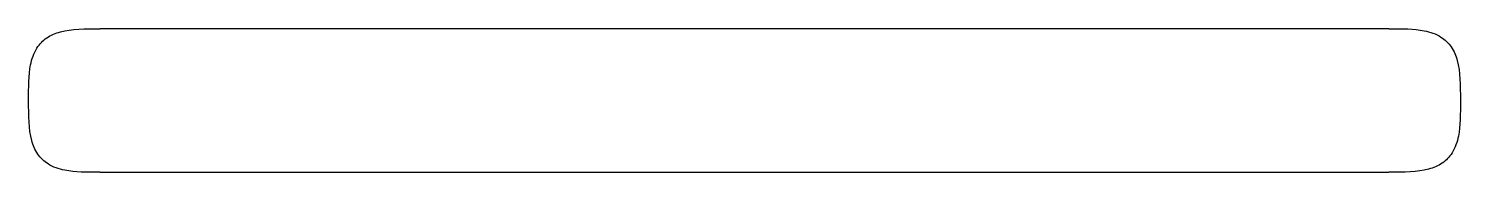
# Model space of a CAD drawing. Header units: millimetres. Extents: x -100 to 0, y 0 to 10.
import ezdxf

# ---------------------------------------------------------------- set-up
doc = ezdxf.new("R2010")
doc.units = ezdxf.units.MM
doc.layers.get('0').update_dxf_attribs({"linetype": 'CONTINUOUS'})

msp = doc.modelspace()

# ---------------------------------------------------------------- linework, layer by layer
for p, q in [((-5, 10), (-95, 10)), ((-95, 0), (-5, 0))]:
    msp.add_line(p, q)
for points in [[(-5, 10), (-4.06, 10), (-3.24, 10), (-2.11, 9.78), (-1.71, 9.64), (-1.07, 9.24), (-0.83, 9.01), (-0.44, 8.44), (-0.31, 8.12), (0, 7), (0, 6.07), (0, 5)], [(-100, 5), (-100, 5.94), (-100, 6.76), (-99.78, 7.89), (-99.64, 8.29), (-99.24, 8.93), (-99.01, 9.17), (-98.44, 9.56), (-98.12, 9.69), (-97, 10), (-96.07, 10), (-95, 10)], [(0, 5), (0, 4.06), (0, 3.24), (-0.22, 2.11), (-0.36, 1.71), (-0.76, 1.07), (-0.99, 0.83), (-1.56, 0.44), (-1.88, 0.31), (-3, 0), (-3.93, 0), (-5, 0)], [(-95, 0), (-95.94, 0), (-96.76, 0), (-97.89, 0.22), (-98.29, 0.36), (-98.93, 0.76), (-99.17, 0.99), (-99.56, 1.56), (-99.69, 1.88), (-100, 3), (-100, 3.93), (-100, 5)]]:
    msp.add_open_spline(points, degree=3, knots=[0, 0, 0, 0, 0.28101, 0.28101, 0.44333, 0.44333, 0.57226, 0.57226, 0.70847, 0.70847, 1.02034, 1.02034, 1.02034, 1.02034])

doc.saveas('drawing.dxf')
